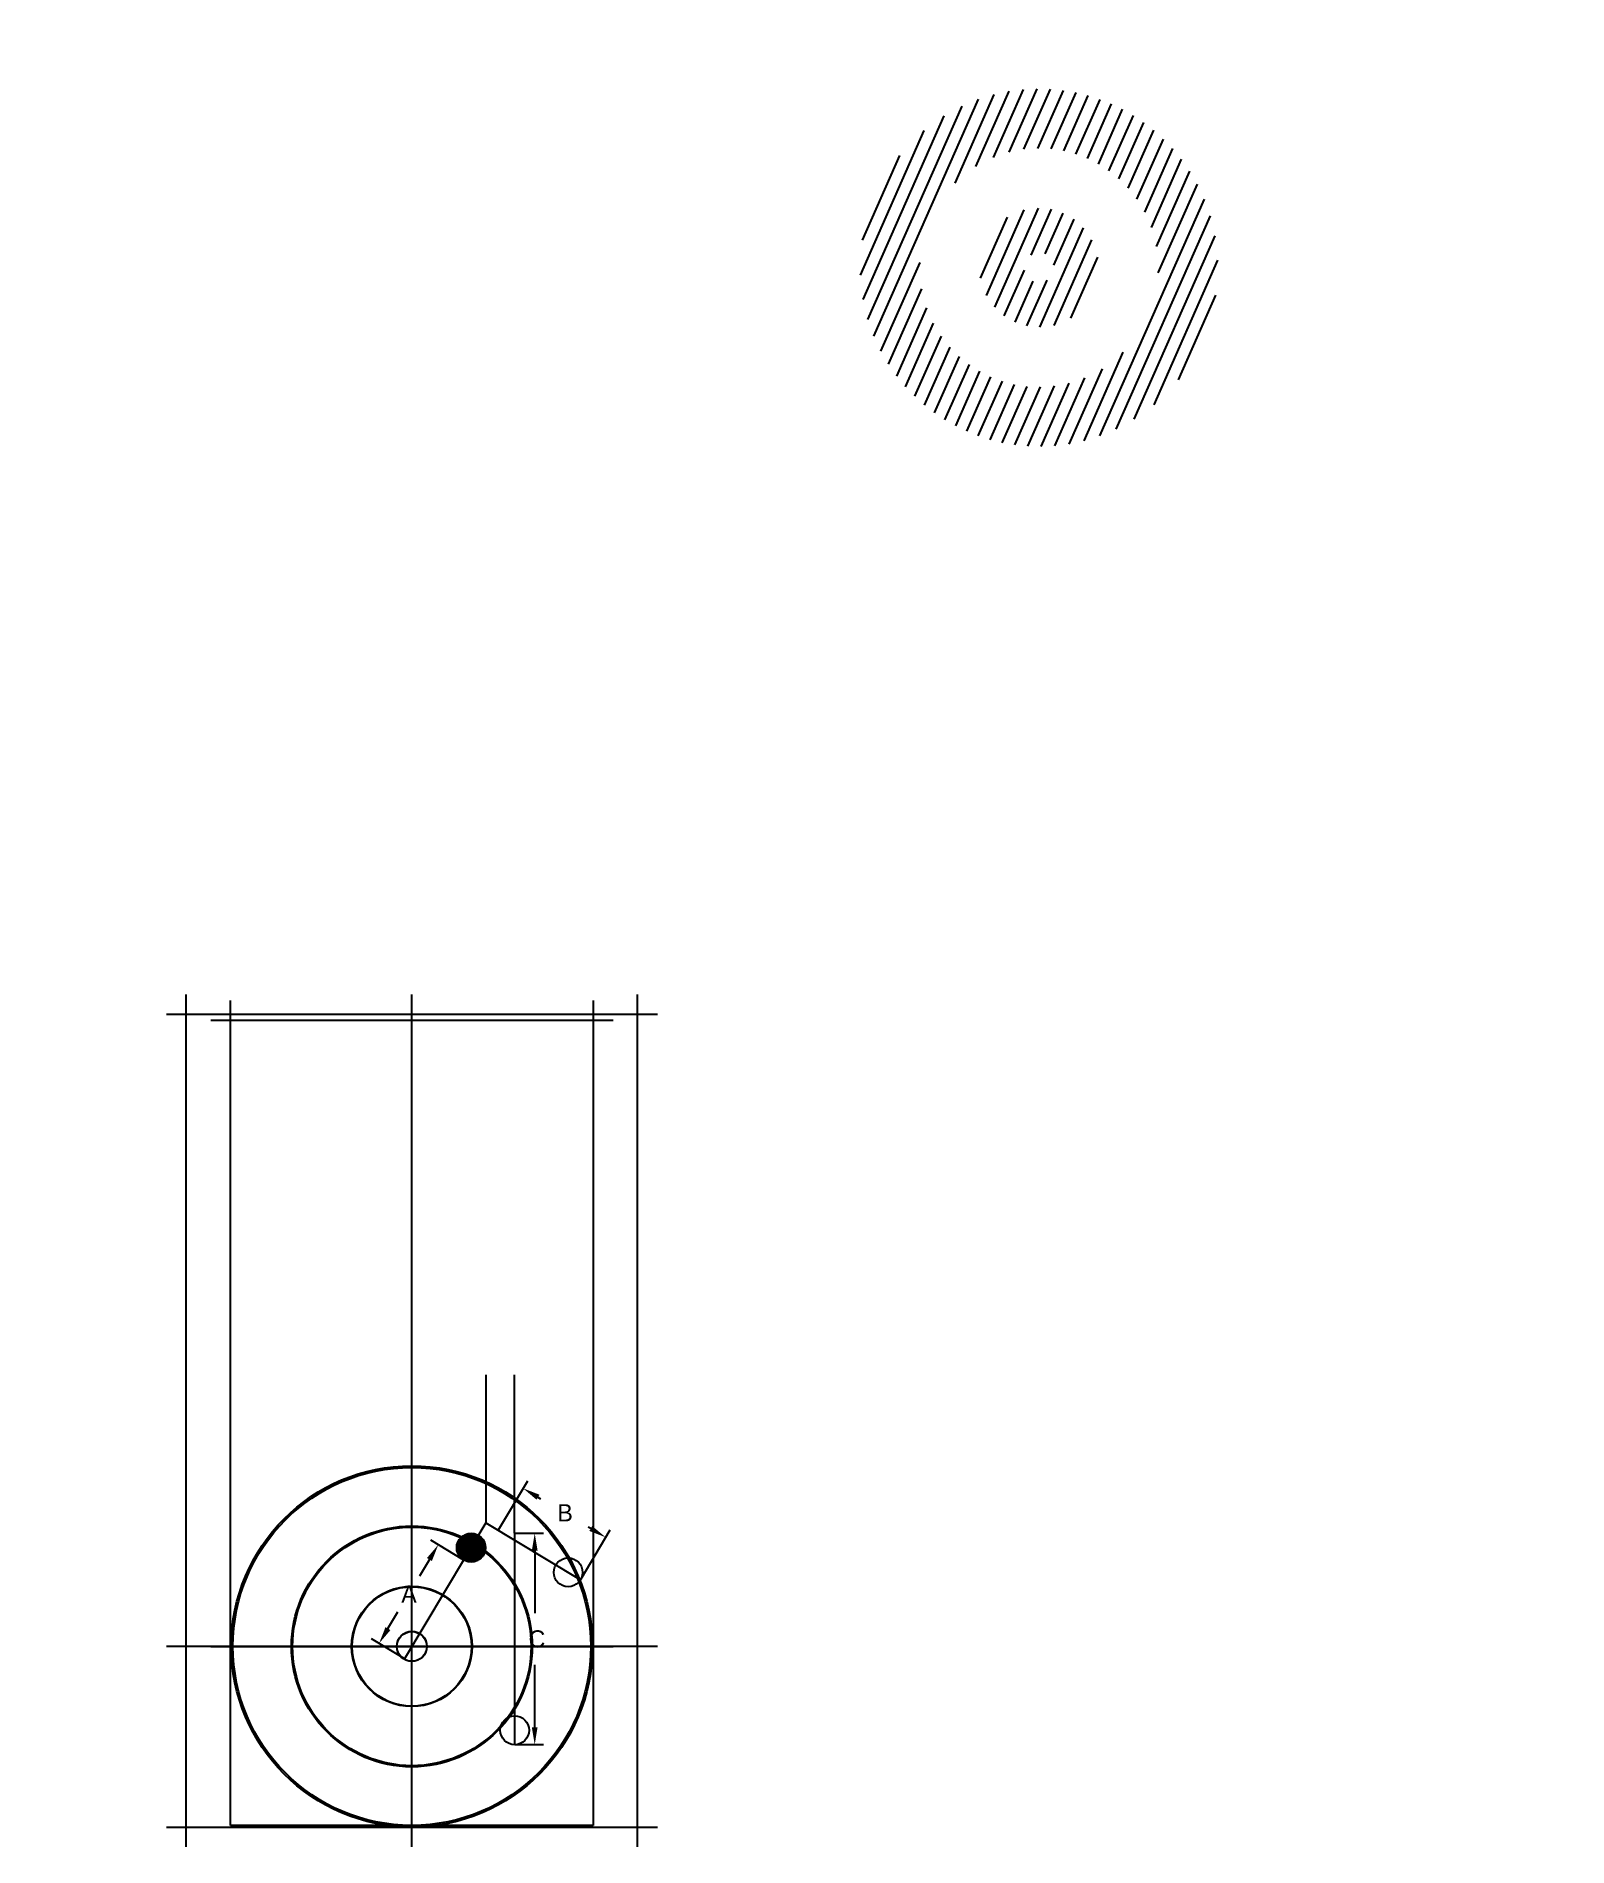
# Model space of a CAD drawing. Extents: x -3.8 to 11.7, y -2 to 16.3.
import ezdxf

# ---------------------------------------------------------------- set-up
doc = ezdxf.new("R2010")
doc.units = 0
doc.header["$LTSCALE"] = 0.5
doc.linetypes.add('AUSGEZOGEN', pattern=[0])
doc.linetypes.add('VERDECKT', pattern=[0])
doc.layers.get('0').update_dxf_attribs({"linetype": 'AUSGEZOGEN'})
doc.layers.add('HOUSE', color=7, linetype='AUSGEZOGEN')
doc.dimstyles.get("Standard").update_dxf_attribs({"dimtxt": 2.5, "dimasz": 2.5, "dimexe": 1.25, "dimexo": 0.625, "dimtad": 1, "dimcen": 2.5, "dimazin": 3, "dimtfac": 1, "dimtmove": 0, "dimatfit": 3})

# ---------------------------------------------------------------- blocks, each defined once
blk = doc.blocks.new('*D')
at = {"color": 0}
for p, q in [((0.877, 1.179), (1.173, 1.677)), ((1.277, 1.511), (1.303, 1.495)), ((1.046, 1.146), (1.334, 1.146)), ((1.713, 0.684), (2.008, 1.182)), ((1.811, 1.194), (1.786, 1.209)), ((0.521, 0.878), (0.191, 1.077)), ((1.244, 0.971), (1.244, 0.338)), ((0.178, 0.88), (0.076, 0.711)), ((-0.242, 0.18), (-0.141, 0.349)), ((-0.079, -0.122), (-0.41, 0.076)), ((1.244, -0.819), (1.244, -0.187)), ((1.046, -0.994), (1.334, -0.994))]:
    blk.add_line(p, q, dxfattribs=at)
for points in [[(1.262, 1.486), (1.292, 1.536), (1.127, 1.6)], [(1.215, 0.971), (1.273, 0.971), (1.244, 1.146)], [(1.797, 1.169), (1.826, 1.219), (1.962, 1.105)], [(0.203, 0.865), (0.153, 0.895), (0.268, 1.03)], [(-0.217, 0.165), (-0.267, 0.195), (-0.332, 0.03)], [(1.215, -0.819), (1.273, -0.819), (1.244, -0.994)]]:
    blk.add_solid(points, dxfattribs=at)
for s, p in [('B', (1.474, 1.265)), ('A', (-0.107, 0.442)), ('C', (1.182, -0.012))]:
    blk.add_text(s, height=0.175, dxfattribs=at).set_placement(p)
blk = doc.blocks.new('*X')
at = {"color": 0}
for p, q in [((9.894, 10.009), (10.041, 10.156)), ((9.895, 9.993), (10.057, 10.155)), ((9.895, 10.001), (10.049, 10.155)), ((9.895, 10.018), (10.032, 10.155)), ((9.896, 10.028), (10.022, 10.154)), ((9.897, 9.985), (10.065, 10.153)), ((9.897, 10.039), (10.011, 10.153)), ((9.898, 9.978), (10.072, 10.152)), ((9.9, 9.971), (10.079, 10.15)), ((9.9, 10.05), (10, 10.15)), ((9.902, 9.964), (10.086, 10.148)), ((9.904, 9.957), (10.093, 10.146)), ((9.905, 10.064), (9.986, 10.145)), ((9.907, 9.951), (10.099, 10.143)), ((9.91, 9.945), (10.105, 10.14)), ((9.913, 9.939), (10.111, 10.137)), ((9.913, 10.081), (9.969, 10.137)), ((9.916, 9.934), (10.116, 10.134)), ((9.92, 9.928), (10.122, 10.13)), ((9.923, 9.923), (10.127, 10.127)), ((10.039, 10.03), (10.132, 10.123)), ((10.046, 10.028), (10.137, 10.119)), ((10.05, 10.023), (10.141, 10.115)), ((10.05, 10.015), (10.146, 10.11)), ((10.05, 10.006), (10.15, 10.106)), ((10.05, 9.997), (10.154, 10.101)), ((10.05, 9.988), (10.158, 10.096)), ((10.05, 9.979), (10.161, 10.091)), ((10.05, 9.97), (10.165, 10.085)), ((9.927, 9.918), (10.03, 10.021)), ((9.931, 9.913), (10.03, 10.012)), ((9.935, 9.909), (10.03, 10.003)), ((9.94, 9.904), (10.03, 9.995)), ((9.944, 9.9), (10.03, 9.986)), ((9.949, 9.896), (10.03, 9.977)), ((9.954, 9.892), (10.03, 9.968)), ((9.959, 9.889), (10.03, 9.959)), ((9.965, 9.885), (10.03, 9.95)), ((9.971, 9.882), (10.03, 9.942)), ((9.976, 9.879), (10.03, 9.933)), ((9.982, 9.876), (10.031, 9.925)), ((9.989, 9.874), (10.036, 9.921)), ((9.995, 9.872), (10.044, 9.921)), ((10.002, 9.869), (10.181, 10.048)), ((10.009, 9.868), (10.182, 10.041)), ((10.017, 9.866), (10.184, 10.033)), ((10.024, 9.865), (10.185, 10.026)), ((10.03, 10.03), (10.04, 10.04)), ((10.03, 10.021), (10.047, 10.038)), ((10.03, 10.012), (10.05, 10.032)), ((10.03, 10.003), (10.05, 10.023)), ((10.03, 9.995), (10.05, 10.015)), ((10.03, 9.986), (10.05, 10.006)), ((10.03, 9.977), (10.05, 9.997)), ((10.03, 9.968), (10.05, 9.988)), ((10.03, 9.959), (10.05, 9.979)), ((10.03, 9.95), (10.05, 9.97)), ((10.03, 9.942), (10.05, 9.962)), ((10.031, 9.934), (10.05, 9.953)), ((10.033, 9.865), (10.185, 10.017)), ((10.036, 9.93), (10.05, 9.944)), ((10.041, 9.864), (10.186, 10.009)), ((10.049, 9.926), (10.178, 10.055)), ((10.05, 9.962), (10.168, 10.079)), ((10.05, 9.953), (10.171, 10.074)), ((10.05, 9.944), (10.174, 10.068)), ((10.05, 9.935), (10.176, 10.061)), ((10.05, 9.865), (10.185, 10)), ((10.06, 9.866), (10.184, 9.99)), ((10.071, 9.868), (10.182, 9.979)), ((10.083, 9.871), (10.179, 9.967)), ((10.097, 9.876), (10.174, 9.953)), ((10.115, 9.885), (10.165, 9.935)), ((-1.811, -0.043), (0.043, 1.811)), ((-1.806, 0.138), (-0.138, 1.806)), ((-1.779, 0.342), (-0.342, 1.779)), ((-1.715, 0.583), (-0.583, 1.715)), ((-0.485, 1.106), (0.209, 1.8)), ((-0.228, 1.186), (0.361, 1.775)), ((-0.03, 1.207), (0.503, 1.74)), ((0.139, 1.2), (0.636, 1.696)), ((-1.569, 0.906), (-0.906, 1.569)), ((0.289, 1.173), (0.76, 1.644)), ((0.424, 1.131), (0.878, 1.585)), ((0.547, 1.077), (0.988, 1.518)), ((0.659, 1.012), (1.092, 1.446)), ((0.761, 0.938), (1.19, 1.366)), ((0.854, 0.854), (1.281, 1.281)), ((0.938, 0.761), (1.366, 1.19)), ((1.012, 0.659), (1.446, 1.092)), ((1.077, 0.547), (1.518, 0.988)), ((1.131, 0.424), (1.585, 0.878)), ((1.173, 0.289), (1.644, 0.76)), ((-0.6, -0.07), (0.07, 0.6)), ((-0.593, 0.114), (-0.114, 0.593)), ((-0.565, -0.212), (0.212, 0.565)), ((1.2, 0.139), (1.696, 0.636)), ((-1.8, -0.209), (-1.106, 0.485)), ((-0.029, 0.148), (0.329, 0.506)), ((0.107, 0.107), (0.427, 0.427)), ((1.207, -0.03), (1.74, 0.503)), ((-1.775, -0.361), (-1.186, 0.228)), ((-0.212, -0.565), (0.565, 0.212)), ((0.148, -0.029), (0.506, 0.329)), ((1.106, -0.485), (1.8, 0.209)), ((1.186, -0.228), (1.775, 0.361)), ((-1.74, -0.503), (-1.207, 0.03)), ((-0.506, -0.329), (-0.148, 0.029)), ((-0.07, -0.6), (0.6, 0.07)), ((-0.043, -1.811), (1.811, 0.043)), ((-1.696, -0.636), (-1.2, -0.139)), ((-0.427, -0.427), (-0.107, -0.107)), ((-0.329, -0.506), (0.029, -0.148)), ((0.114, -0.593), (0.593, -0.114)), ((0.138, -1.806), (1.806, -0.138)), ((-1.644, -0.76), (-1.173, -0.289)), ((0.342, -1.779), (1.779, -0.342)), ((-1.585, -0.878), (-1.131, -0.424)), ((-1.518, -0.988), (-1.077, -0.547)), ((-1.446, -1.092), (-1.012, -0.659)), ((0.583, -1.715), (1.715, -0.583)), ((-1.366, -1.19), (-0.938, -0.761)), ((-1.281, -1.281), (-0.854, -0.854)), ((0.906, -1.569), (1.569, -0.906)), ((-1.19, -1.366), (-0.761, -0.938)), ((-1.092, -1.446), (-0.659, -1.012)), ((-0.988, -1.518), (-0.547, -1.077)), ((-0.878, -1.585), (-0.424, -1.131)), ((-0.76, -1.644), (-0.289, -1.173)), ((-0.636, -1.696), (-0.139, -1.2)), ((-0.503, -1.74), (0.03, -1.207)), ((-0.361, -1.775), (0.228, -1.186)), ((-0.209, -1.8), (0.485, -1.106))]:
    blk.add_line(p, q, dxfattribs=at)
blk = doc.blocks.new('ROCKD')
at = {"color": 0}
blk.add_lwpolyline([(-0.001, 0.02), (0.001, 0.02, -0.414214), (0.01, 0.011), (0.01, -0.081, -0.414214), (0.001, -0.09), (-0.001, -0.09, -0.414214), (-0.01, -0.081), (-0.01, 0.011, -0.414214)], format="xyb", close=True, dxfattribs=at)
for radius in [0.146, 0.106]:
    blk.add_circle((0, 0), radius, dxfattribs=at)
blk.add_blockref('*X', (-10.04, -10.01), dxfattribs=at)
blk = doc.blocks.new('ROCK')
at = {"color": 0}
blk.add_circle((0, 0), 0.146, dxfattribs=at)
blk = doc.blocks.new('HOUSEO')
at = {"color": 0}
for p, q in [((-2.286, -2.0288), (-2.286, 6.6008)), ((0, -2.0288), (0, 6.6008)), ((2.286, -2.0288), (2.286, 6.6008)), ((-1.836783, -1.811622), (-1.836783, 6.540677)), ((0, -2.011622), (0, 6.540677)), ((1.836783, 6.540677), (1.836783, -1.811622)), ((-2.486, 6.4008), (2.486, 6.4008)), ((-2.036783, 6.340677), (2.036783, 6.340677)), ((2.486, 0), (-2.486, 0)), ((-2.036783, 0), (2.036783, 0)), ((-2.486, -1.8288), (2.486, -1.8288)), ((1.836783, -1.811622), (-1.836783, -1.811622))]:
    blk.add_line(p, q, dxfattribs=at)
for radius in [1.8288, 1.811622, 1.2192, 1.207748, 0.6096, 0.603874, 0.1524, 0.150969]:
    blk.add_circle((0, 0), radius, dxfattribs=at)

msp = doc.modelspace()

# ---------------------------------------------------------------- linework, layer by layer
at = {"color": 0, "linetype": 'VERDECKT'}
for p, q in [((0.75, 2.75), (0.75, 1.25)), ((1.041, 1.146), (1.041, 2.75)), ((0.75, 1.25), (-0.075, -0.125)), ((0.75, 1.25), (1.708, 0.675)), ((1.041, 1.146), (1.041, -0.024)), ((1.041, -0.024), (1.041, -0.994))]:
    msp.add_line(p, q, dxfattribs=at)
at = {"color": 0}
msp.add_circle((0.6, 1), 0.146, dxfattribs=at)

# ---------------------------------------------------------------- block references
at = {"color": 0, "rotation": 201.1655009827069}
msp.add_blockref('ROCKD', (0.6, 1), dxfattribs=at)
at = {"color": 0}
for p in [(1.583, 0.75), (1.041, -0.849)]:
    msp.add_blockref('ROCK', p, dxfattribs=at)
at = {"layer": 'HOUSE', "color": 0}
msp.add_blockref('HOUSEO', (0, 0), dxfattribs=at)

# ---------------------------------------------------------------- dimensions: what is measured, and where the dimension line sits
at = {"color": 0}
for p1, p2, distance, text, middle in [((-0.075, -0.125), (0.525, 0.876), 0.3, 'A', (-0.032, 0.53)), ((1.041, 1.146), (1.041, -0.994), 0.203, 'C', (1.244, 0.076)), ((0.875, 1.175), (1.71, 0.68), 0.494, 'B', (1.544, 1.352))]:
    dim = msp.add_aligned_dim(p1=p1, p2=p2, distance=distance, text=text, dimstyle='Standard', dxfattribs=at)
    dim.commit()
    dim.dimension.update_dxf_attribs({"geometry": '*D', "text_midpoint": middle})

doc.saveas('drawing.dxf')
